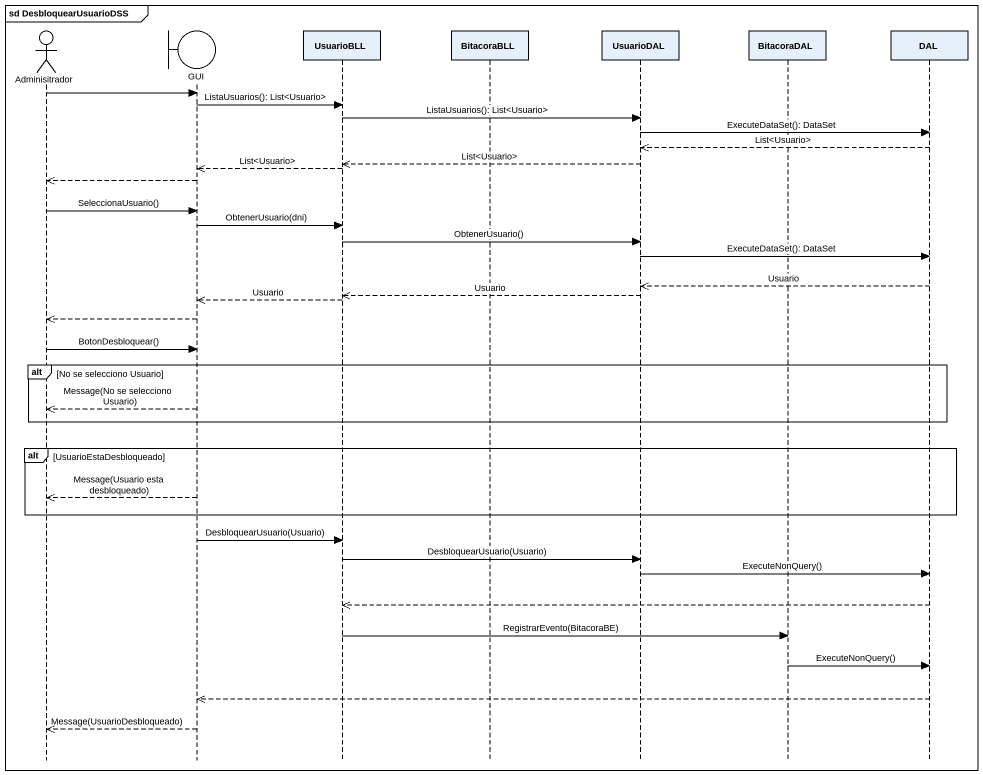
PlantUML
@startuml
mainframe sd DesbloquearUsuarioDSS
hide footbox
actor Adminisitrador
boundary GUI
participant UsuarioBLL
participant BitacoraBLL
participant UsuarioDAL
participant BitacoraDAL
participant DAL

Adminisitrador -> GUI
GUI -> UsuarioBLL : ListaUsuarios(): List<Usuario>
UsuarioBLL -> UsuarioDAL : ListaUsuarios(): List<Usuario>
UsuarioDAL -> DAL : ExecuteDataSet(): DataSet
DAL -->> UsuarioDAL : List<Usuario>
UsuarioDAL -->> UsuarioBLL : List<Usuario>
UsuarioBLL -->> GUI : List<Usuario>
GUI -->> Adminisitrador
Adminisitrador -> GUI : SeleccionaUsuario()
GUI -> UsuarioBLL : ObtenerUsuario(dni)
UsuarioBLL -> UsuarioDAL : ObtenerUsuario()
UsuarioDAL -> DAL : ExecuteDataSet(): DataSet
DAL -->> UsuarioDAL : Usuario
UsuarioDAL -->> UsuarioBLL : Usuario
UsuarioBLL -->> GUI : Usuario
GUI -->> Adminisitrador
Adminisitrador -> GUI : BotonDesbloquear()
alt No se selecciono Usuario
  GUI -->> Adminisitrador : Message(No se selecciono Usuario)
end
alt UsuarioEstaDesbloqueado
  GUI -->> Adminisitrador : Message(Usuario esta desbloqueado)
end
GUI -> UsuarioBLL : DesbloquearUsuario(Usuario)
UsuarioBLL -> UsuarioDAL : DesbloquearUsuario(Usuario)
UsuarioDAL -> DAL : ExecuteNonQuery()
DAL -->> UsuarioBLL
UsuarioBLL -> BitacoraDAL : RegistrarEvento(BitacoraBE)
BitacoraDAL -> DAL : ExecuteNonQuery()
DAL -->> GUI
GUI -->> Adminisitrador : Message(UsuarioDesbloqueado)
@enduml
